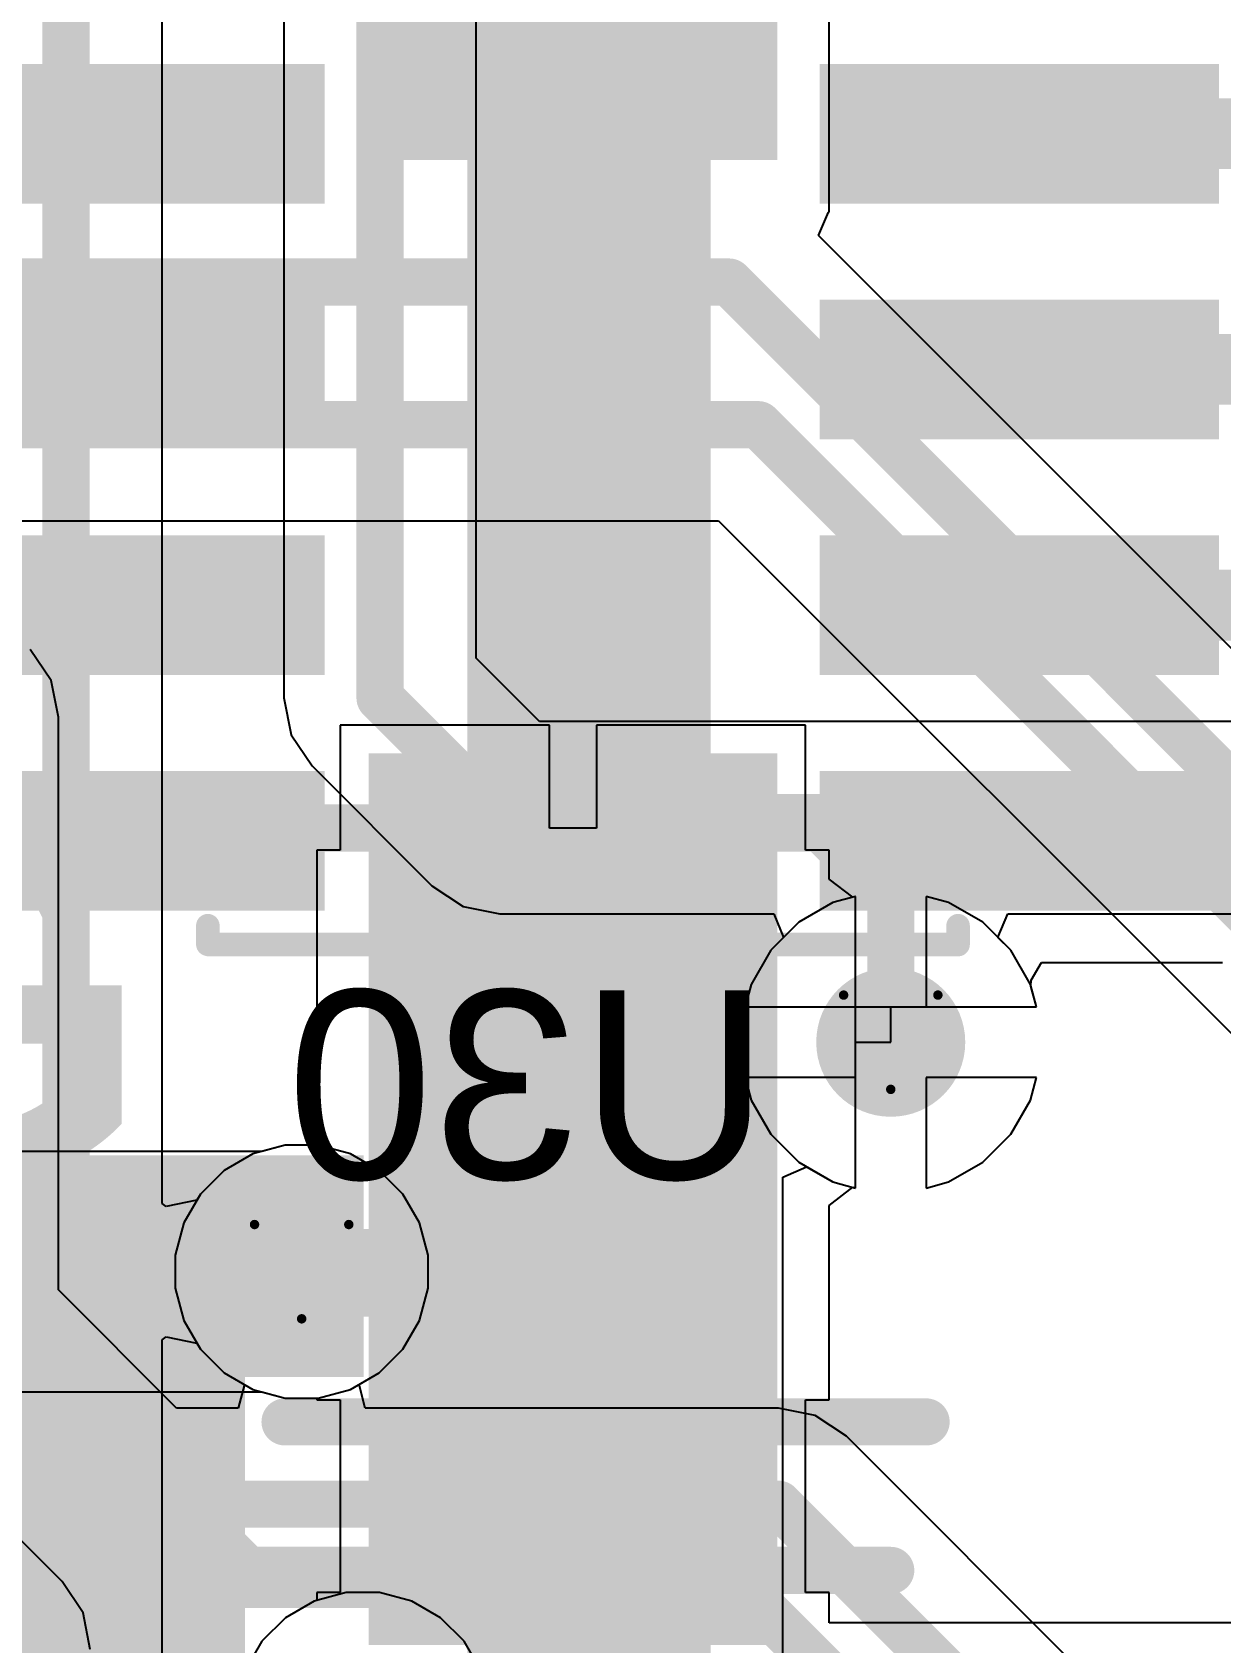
# Model space of a CAD drawing. Header units: inches. Extents: x -21 to 276, y -5 to 220.
# Drawn here: x 58.21 to 64.62, y 61.41 to 70.09 of the extents above; entities that cross this region are included whole.
import ezdxf

# ---------------------------------------------------------------- set-up
doc = ezdxf.new("R2010")
doc.units = ezdxf.units.IN
for name, color, linetype in [('Bottom Layer', 5, 'Continuous'), ('Bottom Overlay', 54, 'Continuous'), ('Bottom Paste', 16, 'Continuous'), ('Bottom Solder', 6, 'Continuous'), ('Drill Drawing', 1, 'Continuous'), ('Ground', 16, 'Continuous'), ('Power + Signal', 76, 'Continuous'), ('Top Layer', 1, 'Continuous'), ('Top Overlay', 2, 'Continuous'), ('Top Paste', 8, 'Continuous'), ('Top Solder', 216, 'Continuous'), ('Via Holes', 16, 'Continuous')]:
    doc.layers.add(name, color=color, linetype=linetype)
doc.styles.add('Arial', font='', dxfattribs={"height": 0.2})
doc.styles.add('Arial_Bold', font='', dxfattribs={"height": 0.2})
doc.styles.get('Arial').set_extended_font_data('Arial')
doc.styles.get('Arial_Bold').set_extended_font_data('Arial', bold=True)

# ---------------------------------------------------------------- blocks, each defined once
blk = doc.blocks.new('SOIC_16_B_56')
at = {"layer": 'Bottom Layer'}
for points in [[(-3.385, 4.72), (-1.435, 4.72), (-1.435, 4.17), (-3.385, 4.17)], [(1.435, 4.72), (3.385, 4.72), (3.385, 4.17), (1.435, 4.17)], [(-3.385, 3.45), (-1.435, 3.45), (-1.435, 2.9), (-3.385, 2.9)], [(1.435, 3.45), (3.385, 3.45), (3.385, 2.9), (1.435, 2.9)], [(-3.385, 2.18), (-1.435, 2.18), (-1.435, 1.63), (-3.385, 1.63)], [(1.435, 2.18), (3.385, 2.18), (3.385, 1.63), (1.435, 1.63)], [(-3.385, 0.91), (-1.435, 0.91), (-1.435, 0.36), (-3.385, 0.36)], [(1.435, 0.91), (3.385, 0.91), (3.385, 0.36), (1.435, 0.36)]]:
    blk.add_hatch(color=5, dxfattribs=at).paths.add_polyline_path(points)
at = {"layer": 'Bottom Paste'}
for points in [[(-3.385, 4.72), (-1.435, 4.72), (-1.435, 4.17), (-3.385, 4.17)], [(1.435, 4.72), (3.385, 4.72), (3.385, 4.17), (1.435, 4.17)], [(-3.385, 3.45), (-1.435, 3.45), (-1.435, 2.9), (-3.385, 2.9)], [(1.435, 3.45), (3.385, 3.45), (3.385, 2.9), (1.435, 2.9)], [(-3.385, 2.18), (-1.435, 2.18), (-1.435, 1.63), (-3.385, 1.63)], [(1.435, 2.18), (3.385, 2.18), (3.385, 1.63), (1.435, 1.63)], [(-3.385, 0.91), (-1.435, 0.91), (-1.435, 0.36), (-3.385, 0.36)], [(1.435, 0.91), (3.385, 0.91), (3.385, 0.36), (1.435, 0.36)]]:
    blk.add_hatch(color=16, dxfattribs=at).paths.add_polyline_path(points)
at = {"layer": 'Bottom Solder'}
for points in [[(-3.4866, 4.8216), (-1.3334, 4.8216), (-1.3334, 4.0684), (-3.4866, 4.0684)], [(1.3334, 4.8216), (3.4866, 4.8216), (3.4866, 4.0684), (1.3334, 4.0684)], [(-3.4866, 3.5516), (-1.3334, 3.5516), (-1.3334, 2.7984), (-3.4866, 2.7984)], [(1.3334, 3.5516), (3.4866, 3.5516), (3.4866, 2.7984), (1.3334, 2.7984)], [(-3.4866, 2.2816), (-1.3334, 2.2816), (-1.3334, 1.5284), (-3.4866, 1.5284)], [(1.3334, 2.2816), (3.4866, 2.2816), (3.4866, 1.5284), (1.3334, 1.5284)], [(-3.4866, 1.0116), (-1.3334, 1.0116), (-1.3334, 0.2584), (-3.4866, 0.2584)], [(1.3334, 1.0116), (3.4866, 1.0116), (3.4866, 0.2584), (1.3334, 0.2584)]]:
    blk.add_hatch(color=6, dxfattribs=at).paths.add_polyline_path(points)
at = {"layer": 'Bottom Overlay'}
for points in [[(1.9588, 5.0038, 0.127, 0.127, 0), (-2.0798, 5.0038, 0.127, 0.127, 0)], [(-2.0798, 5.0038, 0.127, 0.127, 0), (-2.0798, 4.9022, 0.127, 0.127, 0)], [(1.9638, 5.0022, 0.127, 0.127, 0), (1.9638, 4.9022, 0.127, 0.127, 0)]]:
    blk.add_lwpolyline(points, format="xyseb", dxfattribs=at)
for points in [[(-2.1116, 5.0038, 0.0635, 0.0635, 1), (-2.0481, 5.0038, 0.0635, 0.0635, 1)], [(-2.1116, 5.0038, 0.0635, 0.0635, 1), (-2.0481, 5.0038, 0.0635, 0.0635, 1)], [(1.927, 5.0038, 0.0635, 0.0635, 1), (1.9905, 5.0038, 0.0635, 0.0635, 1)], [(1.932, 5.0022, 0.0635, 0.0635, 1), (1.9955, 5.0022, 0.0635, 0.0635, 1)], [(-2.1116, 4.9022, 0.0635, 0.0635, 1), (-2.0481, 4.9022, 0.0635, 0.0635, 1)], [(1.932, 4.9022, 0.0635, 0.0635, 1), (1.9955, 4.9022, 0.0635, 0.0635, 1)]]:
    blk.add_lwpolyline(points, format="xyseb", close=True, dxfattribs=at)
blk = doc.blocks.new('91304_99_052R2_132')
at = {"layer": 'Top Layer'}
for points in [[(-5.5, 3.1), (-6.1, 3.1), (-6.1, 5.1), (-5.5, 5.1)], [(-1.5, 3.1), (-2.1, 3.1), (-2.1, 5.1), (-1.5, 5.1)], [(-0.7, 3.1), (-1.3, 3.1), (-1.3, 5.1), (-0.7, 5.1)], [(0.1, 3.1), (-0.5, 3.1), (-0.5, 5.1), (0.1, 5.1)], [(0.9, 3.1), (0.3, 3.1), (0.3, 5.1), (0.9, 5.1)], [(1.7, 3.1), (1.1, 3.1), (1.1, 5.1), (1.7, 5.1)], [(2.5, 3.1), (1.9, 3.1), (1.9, 5.1), (2.5, 5.1)]]:
    blk.add_hatch(color=1, dxfattribs=at).paths.add_polyline_path(points)
at = {"layer": 'Top Paste'}
for points in [[(-5.5, 3.1), (-6.1, 3.1), (-6.1, 5.1), (-5.5, 5.1)], [(-1.5, 3.1), (-2.1, 3.1), (-2.1, 5.1), (-1.5, 5.1)], [(-0.7, 3.1), (-1.3, 3.1), (-1.3, 5.1), (-0.7, 5.1)], [(0.1, 3.1), (-0.5, 3.1), (-0.5, 5.1), (0.1, 5.1)], [(0.9, 3.1), (0.3, 3.1), (0.3, 5.1), (0.9, 5.1)], [(1.7, 3.1), (1.1, 3.1), (1.1, 5.1), (1.7, 5.1)], [(2.5, 3.1), (1.9, 3.1), (1.9, 5.1), (2.5, 5.1)]]:
    blk.add_hatch(color=8, dxfattribs=at).paths.add_polyline_path(points)
at = {"layer": 'Top Solder'}
for points in [[(-5.3984, 2.9984), (-6.2016, 2.9984), (-6.2016, 5.2016), (-5.3984, 5.2016)], [(-1.3984, 2.9984), (-2.2016, 2.9984), (-2.2016, 5.2016), (-1.3984, 5.2016)], [(-0.5984, 2.9984), (-1.4016, 2.9984), (-1.4016, 5.2016), (-0.5984, 5.2016)], [(0.2016, 2.9984), (-0.6016, 2.9984), (-0.6016, 5.2016), (0.2016, 5.2016)], [(1.0016, 2.9984), (0.1984, 2.9984), (0.1984, 5.2016), (1.0016, 5.2016)], [(1.8016, 2.9984), (0.9984, 2.9984), (0.9984, 5.2016), (1.8016, 5.2016)], [(2.6016, 2.9984), (1.7984, 2.9984), (1.7984, 5.2016), (2.6016, 5.2016)]]:
    blk.add_hatch(color=216, dxfattribs=at).paths.add_polyline_path(points)

msp = doc.modelspace()

# ---------------------------------------------------------------- hatches: boundary and pattern name
at = {"layer": 'Bottom Layer'}
for points in [[(60.5573, 39.7764), (61.8694, 39.7764), (61.8694, 76.4972), (60.5573, 76.4972)], [(58.0898, 16.1798), (59.3598, 16.1798), (59.3598, 64.0334), (58.0898, 64.0334)], [(58.2168, 62.8396), (59.9996, 62.8396), (59.9996, 64.0334), (58.2168, 64.0334)]]:
    msp.add_hatch(color=5, dxfattribs=at).paths.add_polyline_path(points)
h = msp.add_hatch(color=5, dxfattribs=at)
edge = h.paths.add_edge_path()
edge.add_arc((62.8396, 64.643), 0.3, 0, 360)
h = msp.add_hatch(color=5, dxfattribs=at)
edge = h.paths.add_edge_path()
edge.add_arc((59.6646, 63.4067), 0.3, 0, 360)
at = {"layer": 'Bottom Solder'}
h = msp.add_hatch(color=6, dxfattribs=at)
edge = h.paths.add_edge_path()
edge.add_arc((62.8396, 64.643), 0.4016, 0, 360)
h = msp.add_hatch(color=6, dxfattribs=at)
edge = h.paths.add_edge_path()
edge.add_arc((59.6646, 63.4067), 0.4016, 0, 360)
at = {"layer": 'Ground'}
h = msp.add_hatch(color=16, dxfattribs=at)
edge = h.paths.add_edge_path()
edge.add_arc((62.8396, 64.643), 0.3, 0, 360)
h = msp.add_hatch(color=16, dxfattribs=at)
edge = h.paths.add_edge_path()
edge.add_arc((59.6646, 63.4067), 0.3, 0, 360)
at = {"layer": 'Power + Signal'}
h = msp.add_hatch(color=76, dxfattribs=at)
edge = h.paths.add_edge_path()
edge.add_arc((62.8396, 64.643), 0.3, 0, 360)
h = msp.add_hatch(color=76, dxfattribs=at)
edge = h.paths.add_edge_path()
edge.add_arc((59.6646, 63.4067), 0.3, 0, 360)
at = {"layer": 'Top Layer'}
h = msp.add_hatch(color=1, dxfattribs=at)
edge = h.paths.add_edge_path()
edge.add_arc((62.8396, 64.643), 0.3, 0, 360)
h = msp.add_hatch(color=1, dxfattribs=at)
edge = h.paths.add_edge_path()
edge.add_arc((59.6646, 63.4067), 0.3, 0, 360)
for points in [[(60.6901, 63.6365), (59.6646, 63.6365), (59.6646, 63.1643), (60.6901, 63.1643)], [(60.5631, 61.722), (61.6204, 61.722), (61.6204, 62.5972), (60.5631, 62.5972)]]:
    msp.add_hatch(color=1, dxfattribs=at).paths.add_polyline_path(points)
at = {"layer": 'Top Solder'}
h = msp.add_hatch(color=216, dxfattribs=at)
edge = h.paths.add_edge_path()
edge.add_arc((62.8396, 64.643), 0.4016, 0, 360)
h = msp.add_hatch(color=216, dxfattribs=at)
edge = h.paths.add_edge_path()
edge.add_arc((59.6646, 63.4067), 0.4016, 0, 360)
at = {"layer": 'Via Holes'}
h = msp.add_hatch(color=7, dxfattribs=at)
edge = h.paths.add_edge_path()
edge.add_arc((62.8396, 64.643), 0.15, 0, 360)
h = msp.add_hatch(color=7, dxfattribs=at)
edge = h.paths.add_edge_path()
edge.add_arc((59.6646, 63.4067), 0.15, 0, 360)

# ---------------------------------------------------------------- linework, layer by layer
at = {"layer": 'Bottom Layer'}
for p, q in [((63.5968, 64.9766), (63.6519, 65.072)), ((63.6519, 65.072), (64.6278, 65.072)), ((63.5952, 64.945), (63.5968, 64.9766)), ((63.6251, 64.8335), (63.5952, 64.945)), ((62.8396, 64.643), (62.8396, 64.8335)), ((62.8396, 64.8335), (63.6251, 64.8335)), ((62.6491, 63.8575), (62.6491, 64.643)), ((62.6491, 64.643), (62.8396, 64.643)), ((63.6251, 64.4525), (63.0301, 64.4525)), ((63.0301, 64.4525), (63.0301, 63.8575)), ((63.5925, 64.3311), (63.6251, 64.4525)), ((63.4862, 64.1469), (63.5925, 64.3311)), ((63.3357, 63.9964), (63.4862, 64.1469)), ((62.2579, 63.9153), (62.3849, 63.9725)), ((62.3849, 63.9725), (62.5277, 63.8901)), ((63.1515, 63.8901), (63.3357, 63.9964)), ((62.2579, 55.5655), (62.2579, 63.9153)), ((62.5277, 63.8901), (62.6491, 63.8575)), ((63.0301, 63.8575), (63.1515, 63.8901))]:
    msp.add_line(p, q, dxfattribs=at)
for points in [[(63.5326, 69.538, 0.381, 0.381, 0), (64.2326, 69.538, 0.381, 0.381, 0)], [(64.2326, 69.538, 0.381, 0.381, 0), (65.1891, 69.538, 0.381, 0.381, 0)], [(63.5326, 68.268, 0.381, 0.381, 0), (65.2374, 68.268, 0.381, 0.381, 0)], [(57.2552, 67.0016, 0.381, 0.381, 0), (58.709, 67.0016, 0.381, 0.381, 0)], [(63.5326, 66.998, 0.381, 0.381, 0), (65.2374, 66.998, 0.381, 0.381, 0)], [(58.709, 67.0016, 0.254, 0.254, 0), (58.7126, 66.998, 0.254, 0.254, 0)], [(57.2721, 65.7485, 0.381, 0.381, 0), (58.6921, 65.7485, 0.381, 0.381, 0)], [(58.6921, 65.7485, 0.254, 0.254, 0), (58.7126, 65.728, 0.254, 0.254, 0)], [(63.5326, 65.728, 0.381, 0.381, 0), (65.2374, 65.728, 0.381, 0.381, 0)], [(56.6855, 63.6524, 0.762, 0.762, 0), (58.3801, 63.6524, 0.762, 0.762, 0)], [(58.3801, 63.6524, 0.254, 0.254, 0), (58.3946, 63.6379, 0.254, 0.254, 0)]]:
    msp.add_lwpolyline(points, format="xyseb", dxfattribs=at)
for points in [[(63.4373, 69.538, 0.1905, 0.1905, 1), (63.6278, 69.538, 0.1905, 0.1905, 1)], [(64.1373, 69.538, 0.1905, 0.1905, 1), (64.3278, 69.538, 0.1905, 0.1905, 1)], [(64.1373, 69.538, 0.1905, 0.1905, 1), (64.3278, 69.538, 0.1905, 0.1905, 1)], [(63.4373, 68.268, 0.1905, 0.1905, 1), (63.6278, 68.268, 0.1905, 0.1905, 1)], [(58.6137, 67.0016, 0.1905, 0.1905, 1), (58.8042, 67.0016, 0.1905, 0.1905, 1)], [(63.4373, 66.998, 0.1905, 0.1905, 1), (63.6278, 66.998, 0.1905, 0.1905, 1)], [(58.6455, 67.0016, 0.127, 0.127, 1), (58.7725, 67.0016, 0.127, 0.127, 1)], [(58.6491, 66.998, 0.127, 0.127, 1), (58.7761, 66.998, 0.127, 0.127, 1)], [(58.5969, 65.7485, 0.1905, 0.1905, 1), (58.7874, 65.7485, 0.1905, 0.1905, 1)], [(58.6286, 65.7485, 0.127, 0.127, 1), (58.7556, 65.7485, 0.127, 0.127, 1)], [(63.4373, 65.728, 0.1905, 0.1905, 1), (63.6278, 65.728, 0.1905, 0.1905, 1)], [(58.6491, 65.728, 0.127, 0.127, 1), (58.7761, 65.728, 0.127, 0.127, 1)], [(58.1896, 63.6524, 0.381, 0.381, 1), (58.5706, 63.6524, 0.381, 0.381, 1)], [(58.3166, 63.6524, 0.127, 0.127, 1), (58.4436, 63.6524, 0.127, 0.127, 1)], [(58.3311, 63.6379, 0.127, 0.127, 1), (58.4581, 63.6379, 0.127, 0.127, 1)]]:
    msp.add_lwpolyline(points, format="xyseb", close=True, dxfattribs=at)
at = {"layer": 'Drill Drawing'}
for points in [[(62.5856, 64.897, 0.0508, 0.0508, 0), (63.0936, 64.897, 0.0508, 0.0508, 0)], [(62.5856, 64.897, 0.0508, 0.0508, 0), (62.8396, 64.389, 0.0508, 0.0508, 0)], [(62.8396, 64.389, 0.0508, 0.0508, 0), (63.0936, 64.897, 0.0508, 0.0508, 0)], [(59.4106, 63.6607, 0.0508, 0.0508, 0), (59.9186, 63.6607, 0.0508, 0.0508, 0)], [(59.4106, 63.6607, 0.0508, 0.0508, 0), (59.6646, 63.1527, 0.0508, 0.0508, 0)], [(59.6646, 63.1527, 0.0508, 0.0508, 0), (59.9186, 63.6607, 0.0508, 0.0508, 0)]]:
    msp.add_lwpolyline(points, format="xyseb", dxfattribs=at)
for points in [[(62.5729, 64.897, 0.0254, 0.0254, 1), (62.5983, 64.897, 0.0254, 0.0254, 1)], [(62.5729, 64.897, 0.0254, 0.0254, 1), (62.5983, 64.897, 0.0254, 0.0254, 1)], [(63.0809, 64.897, 0.0254, 0.0254, 1), (63.1063, 64.897, 0.0254, 0.0254, 1)], [(63.0809, 64.897, 0.0254, 0.0254, 1), (63.1063, 64.897, 0.0254, 0.0254, 1)], [(62.8269, 64.389, 0.0254, 0.0254, 1), (62.8523, 64.389, 0.0254, 0.0254, 1)], [(62.8269, 64.389, 0.0254, 0.0254, 1), (62.8523, 64.389, 0.0254, 0.0254, 1)], [(59.3979, 63.6607, 0.0254, 0.0254, 1), (59.4233, 63.6607, 0.0254, 0.0254, 1)], [(59.3979, 63.6607, 0.0254, 0.0254, 1), (59.4233, 63.6607, 0.0254, 0.0254, 1)], [(59.9059, 63.6607, 0.0254, 0.0254, 1), (59.9313, 63.6607, 0.0254, 0.0254, 1)], [(59.9059, 63.6607, 0.0254, 0.0254, 1), (59.9313, 63.6607, 0.0254, 0.0254, 1)], [(59.6519, 63.1527, 0.0254, 0.0254, 1), (59.6773, 63.1527, 0.0254, 0.0254, 1)], [(59.6519, 63.1527, 0.0254, 0.0254, 1), (59.6773, 63.1527, 0.0254, 0.0254, 1)]]:
    msp.add_lwpolyline(points, format="xyseb", close=True, dxfattribs=at)
at = {"layer": 'Ground'}
for p, q in [((58.9126, 63.7737), (58.9126, 71.8426)), ((62.5277, 65.3959), (62.3435, 65.2896)), ((62.6491, 65.4285), (62.5277, 65.3959)), ((62.6491, 64.8335), (62.6491, 65.4285)), ((63.1515, 65.3959), (63.0301, 65.4285)), ((63.0301, 65.4285), (63.0301, 64.8335)), ((63.3357, 65.2896), (63.1515, 65.3959)), ((62.3435, 65.2896), (62.193, 65.1391)), ((63.4862, 65.1391), (63.3357, 65.2896)), ((62.193, 65.1391), (62.0867, 64.9549)), ((63.5925, 64.9549), (63.4862, 65.1391)), ((62.0867, 64.9549), (62.0541, 64.8335)), ((63.6251, 64.8335), (63.5925, 64.9549)), ((62.0541, 64.8335), (62.6491, 64.8335)), ((63.0301, 64.8335), (63.6251, 64.8335)), ((62.6491, 64.4525), (62.0541, 64.4525)), ((62.0541, 64.4525), (62.0867, 64.3311)), ((62.6491, 63.8575), (62.6491, 64.4525)), ((63.6251, 64.4525), (63.0301, 64.4525)), ((63.0301, 64.4525), (63.0301, 63.8575)), ((63.5925, 64.3311), (63.6251, 64.4525)), ((62.0867, 64.3311), (62.193, 64.1469)), ((63.4862, 64.1469), (63.5925, 64.3311)), ((62.193, 64.1469), (62.3435, 63.9964)), ((63.3357, 63.9964), (63.4862, 64.1469)), ((59.5749, 64.0877), (59.4017, 64.0413)), ((59.7543, 64.0877), (59.5749, 64.0877)), ((59.9275, 64.0413), (59.7543, 64.0877)), ((59.4017, 64.0413), (59.2465, 63.9516)), ((60.0827, 63.9516), (59.9275, 64.0413)), ((62.3435, 63.9964), (62.5277, 63.8901)), ((63.1515, 63.8901), (63.3357, 63.9964)), ((59.2465, 63.9516), (59.1197, 63.8249)), ((60.2095, 63.8249), (60.0827, 63.9516)), ((62.5277, 63.8901), (62.6491, 63.8575)), ((63.0301, 63.8575), (63.1515, 63.8901)), ((59.1002, 63.7912), (58.9341, 63.7575)), ((59.1197, 63.8249), (59.1002, 63.7912)), ((60.2992, 63.6696), (60.2095, 63.8249)), ((58.9341, 63.7575), (58.9126, 63.7737)), ((60.3456, 63.4964), (60.2992, 63.6696)), ((60.3456, 63.3171), (60.3456, 63.4964)), ((60.2992, 63.1439), (60.3456, 63.3171)), ((60.2095, 62.9886), (60.2992, 63.1439)), ((58.9126, 63.0397), (58.9341, 63.056)), ((58.9126, 52.564), (58.9126, 63.0397)), ((58.9341, 63.056), (59.1002, 63.0222)), ((59.1002, 63.0222), (59.1197, 62.9886)), ((59.1197, 62.9886), (59.2465, 62.8618)), ((60.0827, 62.8618), (60.2095, 62.9886)), ((59.2465, 62.8618), (59.4017, 62.7721)), ((59.9275, 62.7721), (60.0827, 62.8618)), ((59.4017, 62.7721), (59.5749, 62.7257)), ((59.7543, 62.7257), (59.9275, 62.7721)), ((59.5749, 62.7257), (59.7543, 62.7257)), ((59.7319, 61.6318), (59.5767, 61.5421)), ((59.9051, 61.6782), (59.7319, 61.6318)), ((60.0845, 61.6782), (59.9051, 61.6782)), ((60.2577, 61.6318), (60.0845, 61.6782)), ((60.4129, 61.5421), (60.2577, 61.6318)), ((59.5767, 61.5421), (59.4499, 61.4154)), ((60.5397, 61.4154), (60.4129, 61.5421)), ((59.4499, 61.4154), (59.3602, 61.2601)), ((60.6294, 61.2601), (60.5397, 61.4154))]:
    msp.add_line(p, q, dxfattribs=at)
msp.add_lwpolyline([(58.3946, 36.9316, 0.254, 0.254, 0), (58.3946, 71.8426, 0.254, 0.254, 0)], format="xyseb", dxfattribs=at)
at = {"layer": 'Power + Signal'}
for p, q in [((60.6048, 66.7127), (60.6048, 75.3062)), ((59.5689, 74.7323), (59.5689, 66.4982)), ((58.3143, 66.5918), (58.202, 66.7598)), ((60.9469, 66.3706), (60.6048, 66.7127)), ((58.3538, 66.3936), (58.3143, 66.5918)), ((59.5689, 66.4982), (59.6083, 66.3)), ((58.3538, 63.3081), (58.3538, 66.3936)), ((59.6083, 66.3), (59.7206, 66.1319)), ((66.1852, 66.3706), (60.9469, 66.3706)), ((59.7206, 66.1319), (60.3661, 65.4864)), ((60.3661, 65.4864), (60.5342, 65.3741)), ((60.5342, 65.3741), (60.7324, 65.3346)), ((60.7324, 65.3346), (62.209, 65.3346)), ((62.209, 65.3346), (62.2616, 65.2076)), ((63.4176, 65.2076), (63.4702, 65.3346)), ((63.4702, 65.3346), (66.2553, 65.3346)), ((62.2616, 65.2076), (62.193, 65.1391)), ((63.4862, 65.1391), (63.4176, 65.2076)), ((62.193, 65.1391), (62.0867, 64.9549)), ((63.5925, 64.9549), (63.4862, 65.1391)), ((62.0867, 64.9549), (62.0541, 64.8335)), ((63.6251, 64.8335), (63.5925, 64.9549)), ((62.0541, 64.8335), (63.6251, 64.8335)), ((62.6491, 64.4525), (62.0541, 64.4525)), ((62.0541, 64.4525), (62.0867, 64.3311)), ((62.6491, 63.8575), (62.6491, 64.4525)), ((63.6251, 64.4525), (63.0301, 64.4525)), ((63.0301, 64.4525), (63.0301, 63.8575)), ((63.5925, 64.3311), (63.6251, 64.4525)), ((62.0867, 64.3311), (62.193, 64.1469)), ((63.4862, 64.1469), (63.5925, 64.3311)), ((62.193, 64.1469), (62.3435, 63.9964)), ((63.3357, 63.9964), (63.4862, 64.1469)), ((59.5749, 64.0877), (59.4017, 64.0413)), ((59.7543, 64.0877), (59.5749, 64.0877)), ((59.9275, 64.0413), (59.7543, 64.0877)), ((59.4017, 64.0413), (59.2465, 63.9516)), ((60.0827, 63.9516), (59.9275, 64.0413)), ((62.3435, 63.9964), (62.5277, 63.8901)), ((63.1515, 63.8901), (63.3357, 63.9964)), ((59.2465, 63.9516), (59.1197, 63.8249)), ((60.2095, 63.8249), (60.0827, 63.9516)), ((62.5277, 63.8901), (62.6491, 63.8575)), ((63.0301, 63.8575), (63.1515, 63.8901)), ((59.1197, 63.8249), (59.03, 63.6696)), ((60.2992, 63.6696), (60.2095, 63.8249)), ((59.03, 63.6696), (58.9836, 63.4964)), ((60.3456, 63.4964), (60.2992, 63.6696)), ((58.9836, 63.4964), (58.9836, 63.3171)), ((60.3456, 63.3171), (60.3456, 63.4964)), ((58.9901, 62.6718), (58.3538, 63.3081)), ((58.9836, 63.3171), (59.03, 63.1439)), ((60.2992, 63.1439), (60.3456, 63.3171)), ((59.03, 63.1439), (59.1197, 62.9886)), ((60.2095, 62.9886), (60.2992, 63.1439)), ((59.1197, 62.9886), (59.2465, 62.8618)), ((60.0827, 62.8618), (60.2095, 62.9886)), ((59.2465, 62.8618), (59.3556, 62.7988)), ((59.9736, 62.7988), (60.0827, 62.8618)), ((59.3556, 62.7988), (59.3216, 62.6718)), ((60.0076, 62.6718), (59.9736, 62.7988)), ((59.3216, 62.6718), (58.9901, 62.6718)), ((62.2343, 62.6718), (60.0076, 62.6718)), ((62.4325, 62.6323), (62.2343, 62.6718)), ((62.6006, 62.52), (62.4325, 62.6323)), ((66.6546, 58.4661), (62.6006, 62.52))]:
    msp.add_line(p, q, dxfattribs=at)
for points in [[(60.0868, 66.4982, 0.254, 0.254, 0), (60.0868, 77.8668, 0.254, 0.254, 0)], [(60.0868, 66.4982, 0.254, 0.254, 0), (60.7324, 65.8526, 0.254, 0.254, 0)], [(60.7324, 65.8526, 0.254, 0.254, 0), (66.7004, 65.8526, 0.254, 0.254, 0)], [(57.8358, 63.0936, 0.254, 0.254, 0), (58.7756, 62.1538, 0.254, 0.254, 0)], [(57.2242, 62.867, 0.254, 0.254, 0), (58.3692, 61.722, 0.254, 0.254, 0)], [(58.7756, 62.1538, 0.254, 0.254, 0), (62.2343, 62.1538, 0.254, 0.254, 0)], [(62.2343, 62.1538, 0.254, 0.254, 0), (66.9333, 57.4548, 0.254, 0.254, 0)], [(58.3692, 61.722, 0.254, 0.254, 0), (62.0197, 61.722, 0.254, 0.254, 0)], [(62.0197, 61.722, 0.254, 0.254, 0), (66.7187, 57.023, 0.254, 0.254, 0)]]:
    msp.add_lwpolyline(points, format="xyseb", dxfattribs=at)
for points in [[(60.0233, 66.4982, 0.127, 0.127, 1), (60.1503, 66.4982, 0.127, 0.127, 1)], [(60.0233, 66.4982, 0.127, 0.127, 1), (60.1503, 66.4982, 0.127, 0.127, 1)], [(60.6689, 65.8526, 0.127, 0.127, 1), (60.7959, 65.8526, 0.127, 0.127, 1)], [(60.6689, 65.8526, 0.127, 0.127, 1), (60.7959, 65.8526, 0.127, 0.127, 1)], [(58.7121, 62.1538, 0.127, 0.127, 1), (58.8391, 62.1538, 0.127, 0.127, 1)], [(58.7121, 62.1538, 0.127, 0.127, 1), (58.8391, 62.1538, 0.127, 0.127, 1)], [(62.1708, 62.1538, 0.127, 0.127, 1), (62.2978, 62.1538, 0.127, 0.127, 1)], [(62.1708, 62.1538, 0.127, 0.127, 1), (62.2978, 62.1538, 0.127, 0.127, 1)], [(58.3057, 61.722, 0.127, 0.127, 1), (58.4327, 61.722, 0.127, 0.127, 1)], [(58.3057, 61.722, 0.127, 0.127, 1), (58.4327, 61.722, 0.127, 0.127, 1)], [(61.9562, 61.722, 0.127, 0.127, 1), (62.0832, 61.722, 0.127, 0.127, 1)], [(61.9562, 61.722, 0.127, 0.127, 1), (62.0832, 61.722, 0.127, 0.127, 1)]]:
    msp.add_lwpolyline(points, format="xyseb", close=True, dxfattribs=at)
at = {"layer": 'Top Layer'}
for p, q in [((62.5076, 69.9162), (62.5076, 70.7162)), ((62.5076, 69.1162), (62.5076, 69.9162)), ((62.4509, 68.9892), (62.5035, 69.1162)), ((62.5035, 69.1162), (62.5076, 69.1162)), ((66.0131, 65.4271), (62.4509, 68.9892)), ((57.899, 67.4524), (61.9121, 67.4524)), ((61.9121, 67.4524), (66.334, 63.0305)), ((60.9996, 66.3512), (59.8726, 66.3512)), ((59.8726, 66.3512), (59.8726, 65.6782)), ((60.9996, 65.7972), (60.9996, 66.3512)), ((62.3806, 66.3512), (61.2536, 66.3512)), ((61.2536, 66.3512), (61.2536, 65.7972)), ((62.3806, 65.6782), (62.3806, 66.3512)), ((61.2536, 65.7972), (60.9996, 65.7972)), ((59.8726, 65.6782), (59.7456, 65.6782)), ((59.7456, 65.6782), (59.7456, 64.0877)), ((62.5076, 65.6782), (62.3806, 65.6782)), ((62.5076, 65.522), (62.5076, 65.6782)), ((62.6346, 65.4246), (62.5076, 65.522)), ((62.6491, 65.4285), (62.6346, 65.4246)), ((62.6491, 64.643), (62.6491, 65.4285)), ((63.1515, 65.3959), (63.0301, 65.4285)), ((63.0301, 65.4285), (63.0301, 64.8335)), ((63.3357, 65.2896), (63.1515, 65.3959)), ((63.4862, 65.1391), (63.3357, 65.2896)), ((63.5925, 64.9549), (63.4862, 65.1391)), ((63.6251, 64.8335), (63.5925, 64.9549)), ((63.0301, 64.8335), (63.6251, 64.8335)), ((62.6491, 63.8575), (62.6491, 64.643)), ((63.6251, 64.4525), (63.0301, 64.4525)), ((63.0301, 64.4525), (63.0301, 63.8575)), ((63.5925, 64.3311), (63.6251, 64.4525)), ((63.4862, 64.1469), (63.5925, 64.3311)), ((63.3357, 63.9964), (63.4862, 64.1469)), ((59.4497, 64.0541), (57.4607, 64.0541)), ((59.5749, 64.0877), (59.4497, 64.0541)), ((59.7456, 64.0877), (59.5749, 64.0877)), ((63.1515, 63.8901), (63.3357, 63.9964)), ((63.0301, 63.8575), (63.1515, 63.8901)), ((62.5076, 63.764), (62.6346, 63.8614)), ((62.6346, 63.8614), (62.6491, 63.8575)), ((62.5076, 62.7162), (62.5076, 63.764)), ((57.1925, 62.7593), (59.4497, 62.7593)), ((59.4497, 62.7593), (59.5749, 62.7257)), ((59.5749, 62.7257), (59.7456, 62.7257)), ((59.7456, 62.7257), (59.7456, 62.7162)), ((59.7456, 62.7162), (59.8726, 62.7162)), ((59.8726, 62.7162), (59.8726, 61.6782)), ((62.3806, 61.6782), (62.3806, 62.7162)), ((62.3806, 62.7162), (62.5076, 62.7162)), ((58.3737, 61.7369), (58.0472, 62.0635)), ((58.486, 61.5689), (58.3737, 61.7369)), ((59.7319, 61.6318), (59.5767, 61.5421)), ((59.7456, 61.6355), (59.7319, 61.6318)), ((59.8726, 61.6782), (59.7456, 61.6782)), ((59.7456, 61.6782), (59.7456, 61.6355)), ((62.5076, 61.6782), (62.3806, 61.6782)), ((62.5076, 61.5152), (62.5076, 61.6782)), ((58.5254, 61.3707), (58.486, 61.5689)), ((59.5767, 61.5421), (59.4499, 61.4154)), ((80.9229, 61.5152), (62.5076, 61.5152)), ((59.4499, 61.4154), (59.3602, 61.2601))]:
    msp.add_line(p, q, dxfattribs=at)
for points in [[(57.2219, 68.739, 0.254, 0.254, 0), (61.9686, 68.739, 0.254, 0.254, 0)], [(61.9686, 68.739, 0.254, 0.254, 0), (66.8791, 63.8285, 0.254, 0.254, 0)], [(57.2242, 67.9704, 0.254, 0.254, 0), (62.1266, 67.9704, 0.254, 0.254, 0)], [(62.1266, 67.9704, 0.254, 0.254, 0), (66.7002, 63.3967, 0.254, 0.254, 0)], [(59.2465, 65.6793, 0.254, 0.254, 0), (59.3644, 65.7972, 0.254, 0.254, 0)], [(59.3644, 65.7972, 0.254, 0.254, 0), (61.1266, 65.7972, 0.254, 0.254, 0)], [(61.1266, 65.7972, 0.254, 0.254, 0), (62.4606, 65.7972, 0.254, 0.254, 0)], [(62.4606, 65.7972, 0.254, 0.254, 0), (62.8396, 65.4182, 0.254, 0.254, 0)], [(62.8396, 64.643, 0.254, 0.254, 0), (62.8396, 65.4182, 0.254, 0.254, 0)], [(57.1925, 63.4067, 0.508, 0.508, 0), (59.6646, 63.4067, 0.508, 0.508, 0)], [(59.5749, 62.5972, 0.254, 0.254, 0), (61.1266, 62.5972, 0.254, 0.254, 0)], [(61.1266, 62.5972, 0.254, 0.254, 0), (63.0301, 62.5972, 0.254, 0.254, 0)], [(59.2465, 61.9252, 0.254, 0.254, 0), (59.3744, 61.7972, 0.254, 0.254, 0)], [(59.3744, 61.7972, 0.254, 0.254, 0), (61.1266, 61.7972, 0.254, 0.254, 0)], [(61.1266, 61.7972, 0.254, 0.254, 0), (62.8396, 61.7972, 0.254, 0.254, 0)]]:
    msp.add_lwpolyline(points, format="xyseb", dxfattribs=at)
for points in [[(61.9051, 68.739, 0.127, 0.127, 1), (62.0321, 68.739, 0.127, 0.127, 1)], [(61.9051, 68.739, 0.127, 0.127, 1), (62.0321, 68.739, 0.127, 0.127, 1)], [(62.0631, 67.9704, 0.127, 0.127, 1), (62.1901, 67.9704, 0.127, 0.127, 1)], [(62.0631, 67.9704, 0.127, 0.127, 1), (62.1901, 67.9704, 0.127, 0.127, 1)], [(59.3009, 65.7972, 0.127, 0.127, 1), (59.4279, 65.7972, 0.127, 0.127, 1)], [(59.3009, 65.7972, 0.127, 0.127, 1), (59.4279, 65.7972, 0.127, 0.127, 1)], [(61.0631, 65.7972, 0.127, 0.127, 1), (61.1901, 65.7972, 0.127, 0.127, 1)], [(61.0631, 65.7972, 0.127, 0.127, 1), (61.1901, 65.7972, 0.127, 0.127, 1)], [(62.3971, 65.7972, 0.127, 0.127, 1), (62.5241, 65.7972, 0.127, 0.127, 1)], [(62.3971, 65.7972, 0.127, 0.127, 1), (62.5241, 65.7972, 0.127, 0.127, 1)], [(59.183, 65.6793, 0.127, 0.127, 1), (59.31, 65.6793, 0.127, 0.127, 1)], [(62.7761, 65.4182, 0.127, 0.127, 1), (62.9031, 65.4182, 0.127, 0.127, 1)], [(62.7761, 65.4182, 0.127, 0.127, 1), (62.9031, 65.4182, 0.127, 0.127, 1)], [(62.7761, 64.643, 0.127, 0.127, 1), (62.9031, 64.643, 0.127, 0.127, 1)], [(59.5376, 63.4067, 0.254, 0.254, 1), (59.7916, 63.4067, 0.254, 0.254, 1)], [(59.5114, 62.5972, 0.127, 0.127, 1), (59.6384, 62.5972, 0.127, 0.127, 1)], [(61.0631, 62.5972, 0.127, 0.127, 1), (61.1901, 62.5972, 0.127, 0.127, 1)], [(61.0631, 62.5972, 0.127, 0.127, 1), (61.1901, 62.5972, 0.127, 0.127, 1)], [(62.9666, 62.5972, 0.127, 0.127, 1), (63.0936, 62.5972, 0.127, 0.127, 1)], [(59.183, 61.9252, 0.127, 0.127, 1), (59.31, 61.9252, 0.127, 0.127, 1)], [(59.3109, 61.7972, 0.127, 0.127, 1), (59.4379, 61.7972, 0.127, 0.127, 1)], [(59.3109, 61.7972, 0.127, 0.127, 1), (59.4379, 61.7972, 0.127, 0.127, 1)], [(61.0631, 61.7972, 0.127, 0.127, 1), (61.1901, 61.7972, 0.127, 0.127, 1)], [(61.0631, 61.7972, 0.127, 0.127, 1), (61.1901, 61.7972, 0.127, 0.127, 1)], [(62.7761, 61.7972, 0.127, 0.127, 1), (62.9031, 61.7972, 0.127, 0.127, 1)]]:
    msp.add_lwpolyline(points, format="xyseb", close=True, dxfattribs=at)

# ---------------------------------------------------------------- block references
for name, p, rotation in [('91304_99_052R2_132', (57.0266, 63.9972), 270), ('SOIC_16_B_56', (61.1226, 70.173), 180)]:
    msp.add_blockref(name, p, dxfattribs=dict(rotation=rotation))

# ---------------------------------------------------------------- texts
at = {"layer": 'Bottom Overlay', "style": 'Arial', "text_generation_flag": 2}
msp.add_text('U30', height=1.016, dxfattribs=at).set_placement((62.1872, 63.9066))
at = {"layer": 'Top Overlay', "style": 'Arial_Bold'}
msp.add_text('PROGRAMMING', height=2.032, dxfattribs=at).set_placement((36.637, 63.8784))

doc.saveas('drawing.dxf')
